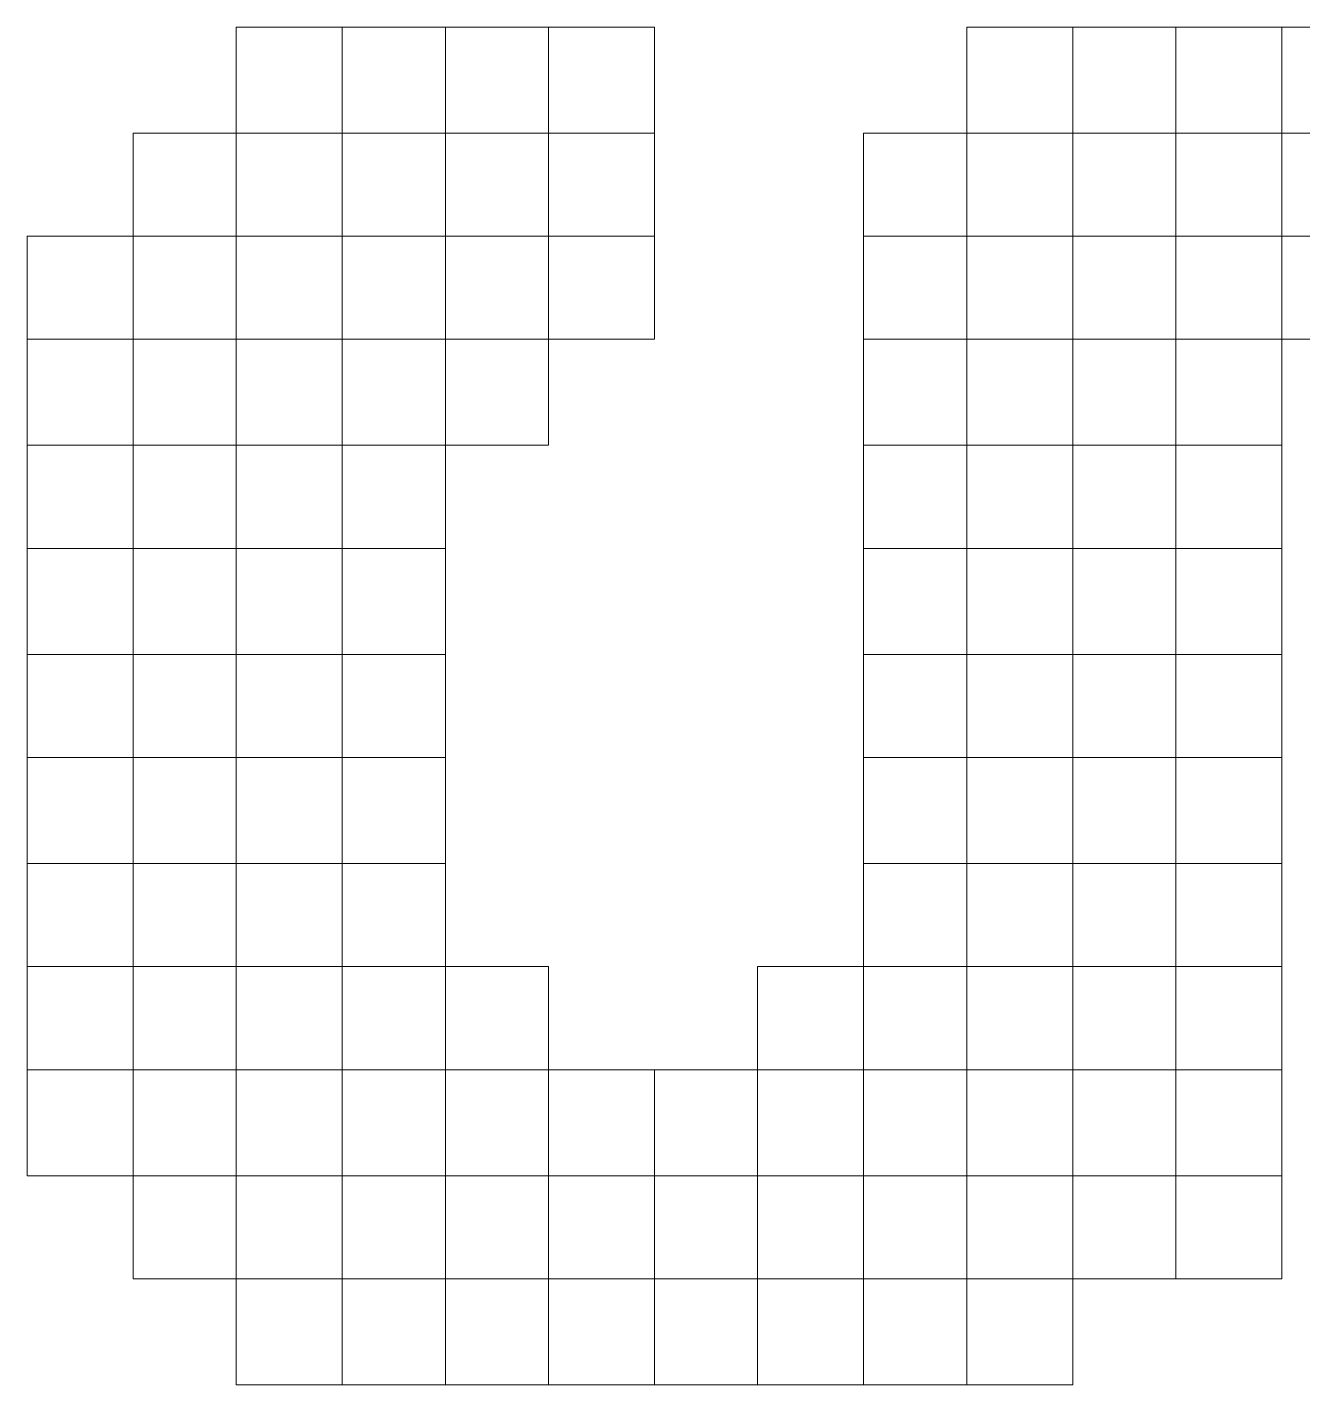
# Model space of a CAD drawing. Header units: millimetres. Extents: x -139 to 75, y -28 to 93.
# Drawn here: x -92.636 to -91.536, y 54.755 to 55.926 of the extents above; entities that cross this region are included whole.
import ezdxf

# ---------------------------------------------------------------- set-up
doc = ezdxf.new("R2010")
doc.units = ezdxf.units.MM
doc.header["$MEASUREMENT"] = 0
doc.layers.add('Layer 1', color=7, linetype='Continuous')

msp = doc.modelspace()

# ---------------------------------------------------------------- linework, layer by layer
at = {"layer": 'Layer 1', "color": 136, "lineweight": 0}
for points in [[(-92.456, 55.8348), (-92.456, 55.8348), (-92.456, 55.9262), (-92.456, 55.9262), (-92.456, 55.9262), (-92.456, 55.9262), (-92.3646, 55.9262), (-92.3646, 55.9262), (-92.3646, 55.9262), (-92.3646, 55.9262), (-92.3646, 55.8348), (-92.3646, 55.8348), (-92.3646, 55.8348), (-92.3646, 55.8348), (-92.456, 55.8348), (-92.456, 55.8348)], [(-92.3646, 55.8348), (-92.3646, 55.8348), (-92.3646, 55.9262), (-92.3646, 55.9262), (-92.3646, 55.9262), (-92.3646, 55.9262), (-92.2757, 55.9262), (-92.2757, 55.9262), (-92.2757, 55.9262), (-92.2757, 55.9262), (-92.2757, 55.8348), (-92.2757, 55.8348), (-92.2757, 55.8348), (-92.2757, 55.8348), (-92.3646, 55.8348), (-92.3646, 55.8348)], [(-92.2757, 55.8348), (-92.2757, 55.8348), (-92.2757, 55.9262), (-92.2757, 55.9262), (-92.2757, 55.9262), (-92.2757, 55.9262), (-92.1868, 55.9262), (-92.1868, 55.9262), (-92.1868, 55.9262), (-92.1868, 55.9262), (-92.1868, 55.8348), (-92.1868, 55.8348), (-92.1868, 55.8348), (-92.1868, 55.8348), (-92.2757, 55.8348), (-92.2757, 55.8348)], [(-92.1868, 55.8348), (-92.1868, 55.8348), (-92.1868, 55.9262), (-92.1868, 55.9262), (-92.1868, 55.9262), (-92.1868, 55.9262), (-92.0953, 55.9262), (-92.0953, 55.9262), (-92.0953, 55.9262), (-92.0953, 55.9262), (-92.0953, 55.8348), (-92.0953, 55.8348), (-92.0953, 55.8348), (-92.0953, 55.8348), (-92.1868, 55.8348), (-92.1868, 55.8348)], [(-91.8261, 55.8348), (-91.8261, 55.8348), (-91.8261, 55.9262), (-91.8261, 55.9262), (-91.8261, 55.9262), (-91.8261, 55.9262), (-91.7346, 55.9262), (-91.7346, 55.9262), (-91.7346, 55.9262), (-91.7346, 55.9262), (-91.7346, 55.8348), (-91.7346, 55.8348), (-91.7346, 55.8348), (-91.7346, 55.8348), (-91.8261, 55.8348), (-91.8261, 55.8348)], [(-91.7346, 55.8348), (-91.7346, 55.8348), (-91.7346, 55.9262), (-91.7346, 55.9262), (-91.7346, 55.9262), (-91.7346, 55.9262), (-91.6457, 55.9262), (-91.6457, 55.9262), (-91.6457, 55.9262), (-91.6457, 55.9262), (-91.6457, 55.8348), (-91.6457, 55.8348), (-91.6457, 55.8348), (-91.6457, 55.8348), (-91.7346, 55.8348), (-91.7346, 55.8348)], [(-91.6457, 55.8348), (-91.6457, 55.8348), (-91.6457, 55.9262), (-91.6457, 55.9262), (-91.6457, 55.9262), (-91.6457, 55.9262), (-91.5543, 55.9262), (-91.5543, 55.9262), (-91.5543, 55.9262), (-91.5543, 55.9262), (-91.5543, 55.8348), (-91.5543, 55.8348), (-91.5543, 55.8348), (-91.5543, 55.8348), (-91.6457, 55.8348), (-91.6457, 55.8348)], [(-91.5543, 55.8348), (-91.5543, 55.8348), (-91.5543, 55.9262), (-91.5543, 55.9262), (-91.5543, 55.9262), (-91.5543, 55.9262), (-91.4654, 55.9262), (-91.4654, 55.9262), (-91.4654, 55.9262), (-91.4654, 55.9262), (-91.4654, 55.8348), (-91.4654, 55.8348), (-91.4654, 55.8348), (-91.4654, 55.8348), (-91.5543, 55.8348), (-91.5543, 55.8348)], [(-92.5449, 55.7459), (-92.5449, 55.7459), (-92.5449, 55.8348), (-92.5449, 55.8348), (-92.5449, 55.8348), (-92.5449, 55.8348), (-92.456, 55.8348), (-92.456, 55.8348), (-92.456, 55.8348), (-92.456, 55.8348), (-92.456, 55.7459), (-92.456, 55.7459), (-92.456, 55.7459), (-92.456, 55.7459), (-92.5449, 55.7459), (-92.5449, 55.7459)], [(-92.456, 55.7459), (-92.456, 55.7459), (-92.456, 55.8348), (-92.456, 55.8348), (-92.456, 55.8348), (-92.456, 55.8348), (-92.3646, 55.8348), (-92.3646, 55.8348), (-92.3646, 55.8348), (-92.3646, 55.8348), (-92.3646, 55.7459), (-92.3646, 55.7459), (-92.3646, 55.7459), (-92.3646, 55.7459), (-92.456, 55.7459), (-92.456, 55.7459)], [(-92.3646, 55.7459), (-92.3646, 55.7459), (-92.3646, 55.8348), (-92.3646, 55.8348), (-92.3646, 55.8348), (-92.3646, 55.8348), (-92.2757, 55.8348), (-92.2757, 55.8348), (-92.2757, 55.8348), (-92.2757, 55.8348), (-92.2757, 55.7459), (-92.2757, 55.7459), (-92.2757, 55.7459), (-92.2757, 55.7459), (-92.3646, 55.7459), (-92.3646, 55.7459)], [(-92.2757, 55.7459), (-92.2757, 55.7459), (-92.2757, 55.8348), (-92.2757, 55.8348), (-92.2757, 55.8348), (-92.2757, 55.8348), (-92.1868, 55.8348), (-92.1868, 55.8348), (-92.1868, 55.8348), (-92.1868, 55.8348), (-92.1868, 55.7459), (-92.1868, 55.7459), (-92.1868, 55.7459), (-92.1868, 55.7459), (-92.2757, 55.7459), (-92.2757, 55.7459)], [(-92.1868, 55.7459), (-92.1868, 55.7459), (-92.1868, 55.8348), (-92.1868, 55.8348), (-92.1868, 55.8348), (-92.1868, 55.8348), (-92.0953, 55.8348), (-92.0953, 55.8348), (-92.0953, 55.8348), (-92.0953, 55.8348), (-92.0953, 55.7459), (-92.0953, 55.7459), (-92.0953, 55.7459), (-92.0953, 55.7459), (-92.1868, 55.7459), (-92.1868, 55.7459)], [(-91.915, 55.7459), (-91.915, 55.7459), (-91.915, 55.8348), (-91.915, 55.8348), (-91.915, 55.8348), (-91.915, 55.8348), (-91.8261, 55.8348), (-91.8261, 55.8348), (-91.8261, 55.8348), (-91.8261, 55.8348), (-91.8261, 55.7459), (-91.8261, 55.7459), (-91.8261, 55.7459), (-91.8261, 55.7459), (-91.915, 55.7459), (-91.915, 55.7459)], [(-91.8261, 55.7459), (-91.8261, 55.7459), (-91.8261, 55.8348), (-91.8261, 55.8348), (-91.8261, 55.8348), (-91.8261, 55.8348), (-91.7346, 55.8348), (-91.7346, 55.8348), (-91.7346, 55.8348), (-91.7346, 55.8348), (-91.7346, 55.7459), (-91.7346, 55.7459), (-91.7346, 55.7459), (-91.7346, 55.7459), (-91.8261, 55.7459), (-91.8261, 55.7459)], [(-91.7346, 55.7459), (-91.7346, 55.7459), (-91.7346, 55.8348), (-91.7346, 55.8348), (-91.7346, 55.8348), (-91.7346, 55.8348), (-91.6457, 55.8348), (-91.6457, 55.8348), (-91.6457, 55.8348), (-91.6457, 55.8348), (-91.6457, 55.7459), (-91.6457, 55.7459), (-91.6457, 55.7459), (-91.6457, 55.7459), (-91.7346, 55.7459), (-91.7346, 55.7459)], [(-91.6457, 55.7459), (-91.6457, 55.7459), (-91.6457, 55.8348), (-91.6457, 55.8348), (-91.6457, 55.8348), (-91.6457, 55.8348), (-91.5543, 55.8348), (-91.5543, 55.8348), (-91.5543, 55.8348), (-91.5543, 55.8348), (-91.5543, 55.7459), (-91.5543, 55.7459), (-91.5543, 55.7459), (-91.5543, 55.7459), (-91.6457, 55.7459), (-91.6457, 55.7459)], [(-91.5543, 55.7459), (-91.5543, 55.7459), (-91.5543, 55.8348), (-91.5543, 55.8348), (-91.5543, 55.8348), (-91.5543, 55.8348), (-91.4654, 55.8348), (-91.4654, 55.8348), (-91.4654, 55.8348), (-91.4654, 55.8348), (-91.4654, 55.7459), (-91.4654, 55.7459), (-91.4654, 55.7459), (-91.4654, 55.7459), (-91.5543, 55.7459), (-91.5543, 55.7459)], [(-92.6363, 55.657), (-92.6363, 55.657), (-92.6363, 55.7459), (-92.6363, 55.7459), (-92.6363, 55.7459), (-92.6363, 55.7459), (-92.5449, 55.7459), (-92.5449, 55.7459), (-92.5449, 55.7459), (-92.5449, 55.7459), (-92.5449, 55.657), (-92.5449, 55.657), (-92.5449, 55.657), (-92.5449, 55.657), (-92.6363, 55.657), (-92.6363, 55.657)], [(-92.5449, 55.657), (-92.5449, 55.657), (-92.5449, 55.7459), (-92.5449, 55.7459), (-92.5449, 55.7459), (-92.5449, 55.7459), (-92.456, 55.7459), (-92.456, 55.7459), (-92.456, 55.7459), (-92.456, 55.7459), (-92.456, 55.657), (-92.456, 55.657), (-92.456, 55.657), (-92.456, 55.657), (-92.5449, 55.657), (-92.5449, 55.657)], [(-92.456, 55.657), (-92.456, 55.657), (-92.456, 55.7459), (-92.456, 55.7459), (-92.456, 55.7459), (-92.456, 55.7459), (-92.3646, 55.7459), (-92.3646, 55.7459), (-92.3646, 55.7459), (-92.3646, 55.7459), (-92.3646, 55.657), (-92.3646, 55.657), (-92.3646, 55.657), (-92.3646, 55.657), (-92.456, 55.657), (-92.456, 55.657)], [(-92.3646, 55.657), (-92.3646, 55.657), (-92.3646, 55.7459), (-92.3646, 55.7459), (-92.3646, 55.7459), (-92.3646, 55.7459), (-92.2757, 55.7459), (-92.2757, 55.7459), (-92.2757, 55.7459), (-92.2757, 55.7459), (-92.2757, 55.657), (-92.2757, 55.657), (-92.2757, 55.657), (-92.2757, 55.657), (-92.3646, 55.657), (-92.3646, 55.657)], [(-92.2757, 55.657), (-92.2757, 55.657), (-92.2757, 55.7459), (-92.2757, 55.7459), (-92.2757, 55.7459), (-92.2757, 55.7459), (-92.1868, 55.7459), (-92.1868, 55.7459), (-92.1868, 55.7459), (-92.1868, 55.7459), (-92.1868, 55.657), (-92.1868, 55.657), (-92.1868, 55.657), (-92.1868, 55.657), (-92.2757, 55.657), (-92.2757, 55.657)], [(-92.1868, 55.657), (-92.1868, 55.657), (-92.1868, 55.7459), (-92.1868, 55.7459), (-92.1868, 55.7459), (-92.1868, 55.7459), (-92.0953, 55.7459), (-92.0953, 55.7459), (-92.0953, 55.7459), (-92.0953, 55.7459), (-92.0953, 55.657), (-92.0953, 55.657), (-92.0953, 55.657), (-92.0953, 55.657), (-92.1868, 55.657), (-92.1868, 55.657)], [(-91.915, 55.657), (-91.915, 55.657), (-91.915, 55.7459), (-91.915, 55.7459), (-91.915, 55.7459), (-91.915, 55.7459), (-91.8261, 55.7459), (-91.8261, 55.7459), (-91.8261, 55.7459), (-91.8261, 55.7459), (-91.8261, 55.657), (-91.8261, 55.657), (-91.8261, 55.657), (-91.8261, 55.657), (-91.915, 55.657), (-91.915, 55.657)], [(-91.8261, 55.657), (-91.8261, 55.657), (-91.8261, 55.7459), (-91.8261, 55.7459), (-91.8261, 55.7459), (-91.8261, 55.7459), (-91.7346, 55.7459), (-91.7346, 55.7459), (-91.7346, 55.7459), (-91.7346, 55.7459), (-91.7346, 55.657), (-91.7346, 55.657), (-91.7346, 55.657), (-91.7346, 55.657), (-91.8261, 55.657), (-91.8261, 55.657)], [(-91.7346, 55.657), (-91.7346, 55.657), (-91.7346, 55.7459), (-91.7346, 55.7459), (-91.7346, 55.7459), (-91.7346, 55.7459), (-91.6457, 55.7459), (-91.6457, 55.7459), (-91.6457, 55.7459), (-91.6457, 55.7459), (-91.6457, 55.657), (-91.6457, 55.657), (-91.6457, 55.657), (-91.6457, 55.657), (-91.7346, 55.657), (-91.7346, 55.657)], [(-91.6457, 55.657), (-91.6457, 55.657), (-91.6457, 55.7459), (-91.6457, 55.7459), (-91.6457, 55.7459), (-91.6457, 55.7459), (-91.5543, 55.7459), (-91.5543, 55.7459), (-91.5543, 55.7459), (-91.5543, 55.7459), (-91.5543, 55.657), (-91.5543, 55.657), (-91.5543, 55.657), (-91.5543, 55.657), (-91.6457, 55.657), (-91.6457, 55.657)], [(-91.5543, 55.657), (-91.5543, 55.657), (-91.5543, 55.7459), (-91.5543, 55.7459), (-91.5543, 55.7459), (-91.5543, 55.7459), (-91.4654, 55.7459), (-91.4654, 55.7459), (-91.4654, 55.7459), (-91.4654, 55.7459), (-91.4654, 55.657), (-91.4654, 55.657), (-91.4654, 55.657), (-91.4654, 55.657), (-91.5543, 55.657), (-91.5543, 55.657)], [(-92.6363, 55.5656), (-92.6363, 55.5656), (-92.6363, 55.657), (-92.6363, 55.657), (-92.6363, 55.657), (-92.6363, 55.657), (-92.5449, 55.657), (-92.5449, 55.657), (-92.5449, 55.657), (-92.5449, 55.657), (-92.5449, 55.5656), (-92.5449, 55.5656), (-92.5449, 55.5656), (-92.5449, 55.5656), (-92.6363, 55.5656), (-92.6363, 55.5656)], [(-92.5449, 55.5656), (-92.5449, 55.5656), (-92.5449, 55.657), (-92.5449, 55.657), (-92.5449, 55.657), (-92.5449, 55.657), (-92.456, 55.657), (-92.456, 55.657), (-92.456, 55.657), (-92.456, 55.657), (-92.456, 55.5656), (-92.456, 55.5656), (-92.456, 55.5656), (-92.456, 55.5656), (-92.5449, 55.5656), (-92.5449, 55.5656)], [(-92.456, 55.5656), (-92.456, 55.5656), (-92.456, 55.657), (-92.456, 55.657), (-92.456, 55.657), (-92.456, 55.657), (-92.3646, 55.657), (-92.3646, 55.657), (-92.3646, 55.657), (-92.3646, 55.657), (-92.3646, 55.5656), (-92.3646, 55.5656), (-92.3646, 55.5656), (-92.3646, 55.5656), (-92.456, 55.5656), (-92.456, 55.5656)], [(-92.3646, 55.5656), (-92.3646, 55.5656), (-92.3646, 55.657), (-92.3646, 55.657), (-92.3646, 55.657), (-92.3646, 55.657), (-92.2757, 55.657), (-92.2757, 55.657), (-92.2757, 55.657), (-92.2757, 55.657), (-92.2757, 55.5656), (-92.2757, 55.5656), (-92.2757, 55.5656), (-92.2757, 55.5656), (-92.3646, 55.5656), (-92.3646, 55.5656)], [(-92.2757, 55.5656), (-92.2757, 55.5656), (-92.2757, 55.657), (-92.2757, 55.657), (-92.2757, 55.657), (-92.2757, 55.657), (-92.1868, 55.657), (-92.1868, 55.657), (-92.1868, 55.657), (-92.1868, 55.657), (-92.1868, 55.5656), (-92.1868, 55.5656), (-92.1868, 55.5656), (-92.1868, 55.5656), (-92.2757, 55.5656), (-92.2757, 55.5656)], [(-91.915, 55.5656), (-91.915, 55.5656), (-91.915, 55.657), (-91.915, 55.657), (-91.915, 55.657), (-91.915, 55.657), (-91.8261, 55.657), (-91.8261, 55.657), (-91.8261, 55.657), (-91.8261, 55.657), (-91.8261, 55.5656), (-91.8261, 55.5656), (-91.8261, 55.5656), (-91.8261, 55.5656), (-91.915, 55.5656), (-91.915, 55.5656)], [(-91.8261, 55.5656), (-91.8261, 55.5656), (-91.8261, 55.657), (-91.8261, 55.657), (-91.8261, 55.657), (-91.8261, 55.657), (-91.7346, 55.657), (-91.7346, 55.657), (-91.7346, 55.657), (-91.7346, 55.657), (-91.7346, 55.5656), (-91.7346, 55.5656), (-91.7346, 55.5656), (-91.7346, 55.5656), (-91.8261, 55.5656), (-91.8261, 55.5656)], [(-91.7346, 55.5656), (-91.7346, 55.5656), (-91.7346, 55.657), (-91.7346, 55.657), (-91.7346, 55.657), (-91.7346, 55.657), (-91.6457, 55.657), (-91.6457, 55.657), (-91.6457, 55.657), (-91.6457, 55.657), (-91.6457, 55.5656), (-91.6457, 55.5656), (-91.6457, 55.5656), (-91.6457, 55.5656), (-91.7346, 55.5656), (-91.7346, 55.5656)], [(-91.6457, 55.5656), (-91.6457, 55.5656), (-91.6457, 55.657), (-91.6457, 55.657), (-91.6457, 55.657), (-91.6457, 55.657), (-91.5543, 55.657), (-91.5543, 55.657), (-91.5543, 55.657), (-91.5543, 55.657), (-91.5543, 55.5656), (-91.5543, 55.5656), (-91.5543, 55.5656), (-91.5543, 55.5656), (-91.6457, 55.5656), (-91.6457, 55.5656)], [(-92.6363, 55.4767), (-92.6363, 55.4767), (-92.6363, 55.5656), (-92.6363, 55.5656), (-92.6363, 55.5656), (-92.6363, 55.5656), (-92.5449, 55.5656), (-92.5449, 55.5656), (-92.5449, 55.5656), (-92.5449, 55.5656), (-92.5449, 55.4767), (-92.5449, 55.4767), (-92.5449, 55.4767), (-92.5449, 55.4767), (-92.6363, 55.4767), (-92.6363, 55.4767)], [(-92.5449, 55.4767), (-92.5449, 55.4767), (-92.5449, 55.5656), (-92.5449, 55.5656), (-92.5449, 55.5656), (-92.5449, 55.5656), (-92.456, 55.5656), (-92.456, 55.5656), (-92.456, 55.5656), (-92.456, 55.5656), (-92.456, 55.4767), (-92.456, 55.4767), (-92.456, 55.4767), (-92.456, 55.4767), (-92.5449, 55.4767), (-92.5449, 55.4767)], [(-92.456, 55.4767), (-92.456, 55.4767), (-92.456, 55.5656), (-92.456, 55.5656), (-92.456, 55.5656), (-92.456, 55.5656), (-92.3646, 55.5656), (-92.3646, 55.5656), (-92.3646, 55.5656), (-92.3646, 55.5656), (-92.3646, 55.4767), (-92.3646, 55.4767), (-92.3646, 55.4767), (-92.3646, 55.4767), (-92.456, 55.4767), (-92.456, 55.4767)], [(-92.3646, 55.4767), (-92.3646, 55.4767), (-92.3646, 55.5656), (-92.3646, 55.5656), (-92.3646, 55.5656), (-92.3646, 55.5656), (-92.2757, 55.5656), (-92.2757, 55.5656), (-92.2757, 55.5656), (-92.2757, 55.5656), (-92.2757, 55.4767), (-92.2757, 55.4767), (-92.2757, 55.4767), (-92.2757, 55.4767), (-92.3646, 55.4767), (-92.3646, 55.4767)], [(-91.915, 55.4767), (-91.915, 55.4767), (-91.915, 55.5656), (-91.915, 55.5656), (-91.915, 55.5656), (-91.915, 55.5656), (-91.8261, 55.5656), (-91.8261, 55.5656), (-91.8261, 55.5656), (-91.8261, 55.5656), (-91.8261, 55.4767), (-91.8261, 55.4767), (-91.8261, 55.4767), (-91.8261, 55.4767), (-91.915, 55.4767), (-91.915, 55.4767)], [(-91.8261, 55.4767), (-91.8261, 55.4767), (-91.8261, 55.5656), (-91.8261, 55.5656), (-91.8261, 55.5656), (-91.8261, 55.5656), (-91.7346, 55.5656), (-91.7346, 55.5656), (-91.7346, 55.5656), (-91.7346, 55.5656), (-91.7346, 55.4767), (-91.7346, 55.4767), (-91.7346, 55.4767), (-91.7346, 55.4767), (-91.8261, 55.4767), (-91.8261, 55.4767)], [(-91.7346, 55.4767), (-91.7346, 55.4767), (-91.7346, 55.5656), (-91.7346, 55.5656), (-91.7346, 55.5656), (-91.7346, 55.5656), (-91.6457, 55.5656), (-91.6457, 55.5656), (-91.6457, 55.5656), (-91.6457, 55.5656), (-91.6457, 55.4767), (-91.6457, 55.4767), (-91.6457, 55.4767), (-91.6457, 55.4767), (-91.7346, 55.4767), (-91.7346, 55.4767)], [(-91.6457, 55.4767), (-91.6457, 55.4767), (-91.6457, 55.5656), (-91.6457, 55.5656), (-91.6457, 55.5656), (-91.6457, 55.5656), (-91.5543, 55.5656), (-91.5543, 55.5656), (-91.5543, 55.5656), (-91.5543, 55.5656), (-91.5543, 55.4767), (-91.5543, 55.4767), (-91.5543, 55.4767), (-91.5543, 55.4767), (-91.6457, 55.4767), (-91.6457, 55.4767)], [(-92.6363, 55.3852), (-92.6363, 55.3852), (-92.6363, 55.4767), (-92.6363, 55.4767), (-92.6363, 55.4767), (-92.6363, 55.4767), (-92.5449, 55.4767), (-92.5449, 55.4767), (-92.5449, 55.4767), (-92.5449, 55.4767), (-92.5449, 55.3852), (-92.5449, 55.3852), (-92.5449, 55.3852), (-92.5449, 55.3852), (-92.6363, 55.3852), (-92.6363, 55.3852)], [(-92.5449, 55.3852), (-92.5449, 55.3852), (-92.5449, 55.4767), (-92.5449, 55.4767), (-92.5449, 55.4767), (-92.5449, 55.4767), (-92.456, 55.4767), (-92.456, 55.4767), (-92.456, 55.4767), (-92.456, 55.4767), (-92.456, 55.3852), (-92.456, 55.3852), (-92.456, 55.3852), (-92.456, 55.3852), (-92.5449, 55.3852), (-92.5449, 55.3852)], [(-92.456, 55.3852), (-92.456, 55.3852), (-92.456, 55.4767), (-92.456, 55.4767), (-92.456, 55.4767), (-92.456, 55.4767), (-92.3646, 55.4767), (-92.3646, 55.4767), (-92.3646, 55.4767), (-92.3646, 55.4767), (-92.3646, 55.3852), (-92.3646, 55.3852), (-92.3646, 55.3852), (-92.3646, 55.3852), (-92.456, 55.3852), (-92.456, 55.3852)], [(-92.3646, 55.3852), (-92.3646, 55.3852), (-92.3646, 55.4767), (-92.3646, 55.4767), (-92.3646, 55.4767), (-92.3646, 55.4767), (-92.2757, 55.4767), (-92.2757, 55.4767), (-92.2757, 55.4767), (-92.2757, 55.4767), (-92.2757, 55.3852), (-92.2757, 55.3852), (-92.2757, 55.3852), (-92.2757, 55.3852), (-92.3646, 55.3852), (-92.3646, 55.3852)], [(-91.915, 55.3852), (-91.915, 55.3852), (-91.915, 55.4767), (-91.915, 55.4767), (-91.915, 55.4767), (-91.915, 55.4767), (-91.8261, 55.4767), (-91.8261, 55.4767), (-91.8261, 55.4767), (-91.8261, 55.4767), (-91.8261, 55.3852), (-91.8261, 55.3852), (-91.8261, 55.3852), (-91.8261, 55.3852), (-91.915, 55.3852), (-91.915, 55.3852)], [(-91.8261, 55.3852), (-91.8261, 55.3852), (-91.8261, 55.4767), (-91.8261, 55.4767), (-91.8261, 55.4767), (-91.8261, 55.4767), (-91.7346, 55.4767), (-91.7346, 55.4767), (-91.7346, 55.4767), (-91.7346, 55.4767), (-91.7346, 55.3852), (-91.7346, 55.3852), (-91.7346, 55.3852), (-91.7346, 55.3852), (-91.8261, 55.3852), (-91.8261, 55.3852)], [(-91.7346, 55.3852), (-91.7346, 55.3852), (-91.7346, 55.4767), (-91.7346, 55.4767), (-91.7346, 55.4767), (-91.7346, 55.4767), (-91.6457, 55.4767), (-91.6457, 55.4767), (-91.6457, 55.4767), (-91.6457, 55.4767), (-91.6457, 55.3852), (-91.6457, 55.3852), (-91.6457, 55.3852), (-91.6457, 55.3852), (-91.7346, 55.3852), (-91.7346, 55.3852)], [(-91.6457, 55.3852), (-91.6457, 55.3852), (-91.6457, 55.4767), (-91.6457, 55.4767), (-91.6457, 55.4767), (-91.6457, 55.4767), (-91.5543, 55.4767), (-91.5543, 55.4767), (-91.5543, 55.4767), (-91.5543, 55.4767), (-91.5543, 55.3852), (-91.5543, 55.3852), (-91.5543, 55.3852), (-91.5543, 55.3852), (-91.6457, 55.3852), (-91.6457, 55.3852)], [(-92.6363, 55.2963), (-92.6363, 55.2963), (-92.6363, 55.3852), (-92.6363, 55.3852), (-92.6363, 55.3852), (-92.6363, 55.3852), (-92.5449, 55.3852), (-92.5449, 55.3852), (-92.5449, 55.3852), (-92.5449, 55.3852), (-92.5449, 55.2963), (-92.5449, 55.2963), (-92.5449, 55.2963), (-92.5449, 55.2963), (-92.6363, 55.2963), (-92.6363, 55.2963)], [(-92.5449, 55.2963), (-92.5449, 55.2963), (-92.5449, 55.3852), (-92.5449, 55.3852), (-92.5449, 55.3852), (-92.5449, 55.3852), (-92.456, 55.3852), (-92.456, 55.3852), (-92.456, 55.3852), (-92.456, 55.3852), (-92.456, 55.2963), (-92.456, 55.2963), (-92.456, 55.2963), (-92.456, 55.2963), (-92.5449, 55.2963), (-92.5449, 55.2963)], [(-92.456, 55.2963), (-92.456, 55.2963), (-92.456, 55.3852), (-92.456, 55.3852), (-92.456, 55.3852), (-92.456, 55.3852), (-92.3646, 55.3852), (-92.3646, 55.3852), (-92.3646, 55.3852), (-92.3646, 55.3852), (-92.3646, 55.2963), (-92.3646, 55.2963), (-92.3646, 55.2963), (-92.3646, 55.2963), (-92.456, 55.2963), (-92.456, 55.2963)], [(-92.3646, 55.2963), (-92.3646, 55.2963), (-92.3646, 55.3852), (-92.3646, 55.3852), (-92.3646, 55.3852), (-92.3646, 55.3852), (-92.2757, 55.3852), (-92.2757, 55.3852), (-92.2757, 55.3852), (-92.2757, 55.3852), (-92.2757, 55.2963), (-92.2757, 55.2963), (-92.2757, 55.2963), (-92.2757, 55.2963), (-92.3646, 55.2963), (-92.3646, 55.2963)], [(-91.915, 55.2963), (-91.915, 55.2963), (-91.915, 55.3852), (-91.915, 55.3852), (-91.915, 55.3852), (-91.915, 55.3852), (-91.8261, 55.3852), (-91.8261, 55.3852), (-91.8261, 55.3852), (-91.8261, 55.3852), (-91.8261, 55.2963), (-91.8261, 55.2963), (-91.8261, 55.2963), (-91.8261, 55.2963), (-91.915, 55.2963), (-91.915, 55.2963)], [(-91.8261, 55.2963), (-91.8261, 55.2963), (-91.8261, 55.3852), (-91.8261, 55.3852), (-91.8261, 55.3852), (-91.8261, 55.3852), (-91.7346, 55.3852), (-91.7346, 55.3852), (-91.7346, 55.3852), (-91.7346, 55.3852), (-91.7346, 55.2963), (-91.7346, 55.2963), (-91.7346, 55.2963), (-91.7346, 55.2963), (-91.8261, 55.2963), (-91.8261, 55.2963)], [(-91.7346, 55.2963), (-91.7346, 55.2963), (-91.7346, 55.3852), (-91.7346, 55.3852), (-91.7346, 55.3852), (-91.7346, 55.3852), (-91.6457, 55.3852), (-91.6457, 55.3852), (-91.6457, 55.3852), (-91.6457, 55.3852), (-91.6457, 55.2963), (-91.6457, 55.2963), (-91.6457, 55.2963), (-91.6457, 55.2963), (-91.7346, 55.2963), (-91.7346, 55.2963)], [(-91.6457, 55.2963), (-91.6457, 55.2963), (-91.6457, 55.3852), (-91.6457, 55.3852), (-91.6457, 55.3852), (-91.6457, 55.3852), (-91.5543, 55.3852), (-91.5543, 55.3852), (-91.5543, 55.3852), (-91.5543, 55.3852), (-91.5543, 55.2963), (-91.5543, 55.2963), (-91.5543, 55.2963), (-91.5543, 55.2963), (-91.6457, 55.2963), (-91.6457, 55.2963)], [(-92.6363, 55.2049), (-92.6363, 55.2049), (-92.6363, 55.2963), (-92.6363, 55.2963), (-92.6363, 55.2963), (-92.6363, 55.2963), (-92.5449, 55.2963), (-92.5449, 55.2963), (-92.5449, 55.2963), (-92.5449, 55.2963), (-92.5449, 55.2049), (-92.5449, 55.2049), (-92.5449, 55.2049), (-92.5449, 55.2049), (-92.6363, 55.2049), (-92.6363, 55.2049)], [(-92.5449, 55.2049), (-92.5449, 55.2049), (-92.5449, 55.2963), (-92.5449, 55.2963), (-92.5449, 55.2963), (-92.5449, 55.2963), (-92.456, 55.2963), (-92.456, 55.2963), (-92.456, 55.2963), (-92.456, 55.2963), (-92.456, 55.2049), (-92.456, 55.2049), (-92.456, 55.2049), (-92.456, 55.2049), (-92.5449, 55.2049), (-92.5449, 55.2049)], [(-92.456, 55.2049), (-92.456, 55.2049), (-92.456, 55.2963), (-92.456, 55.2963), (-92.456, 55.2963), (-92.456, 55.2963), (-92.3646, 55.2963), (-92.3646, 55.2963), (-92.3646, 55.2963), (-92.3646, 55.2963), (-92.3646, 55.2049), (-92.3646, 55.2049), (-92.3646, 55.2049), (-92.3646, 55.2049), (-92.456, 55.2049), (-92.456, 55.2049)], [(-92.3646, 55.2049), (-92.3646, 55.2049), (-92.3646, 55.2963), (-92.3646, 55.2963), (-92.3646, 55.2963), (-92.3646, 55.2963), (-92.2757, 55.2963), (-92.2757, 55.2963), (-92.2757, 55.2963), (-92.2757, 55.2963), (-92.2757, 55.2049), (-92.2757, 55.2049), (-92.2757, 55.2049), (-92.2757, 55.2049), (-92.3646, 55.2049), (-92.3646, 55.2049)], [(-91.915, 55.2049), (-91.915, 55.2049), (-91.915, 55.2963), (-91.915, 55.2963), (-91.915, 55.2963), (-91.915, 55.2963), (-91.8261, 55.2963), (-91.8261, 55.2963), (-91.8261, 55.2963), (-91.8261, 55.2963), (-91.8261, 55.2049), (-91.8261, 55.2049), (-91.8261, 55.2049), (-91.8261, 55.2049), (-91.915, 55.2049), (-91.915, 55.2049)], [(-91.8261, 55.2049), (-91.8261, 55.2049), (-91.8261, 55.2963), (-91.8261, 55.2963), (-91.8261, 55.2963), (-91.8261, 55.2963), (-91.7346, 55.2963), (-91.7346, 55.2963), (-91.7346, 55.2963), (-91.7346, 55.2963), (-91.7346, 55.2049), (-91.7346, 55.2049), (-91.7346, 55.2049), (-91.7346, 55.2049), (-91.8261, 55.2049), (-91.8261, 55.2049)], [(-91.7346, 55.2049), (-91.7346, 55.2049), (-91.7346, 55.2963), (-91.7346, 55.2963), (-91.7346, 55.2963), (-91.7346, 55.2963), (-91.6457, 55.2963), (-91.6457, 55.2963), (-91.6457, 55.2963), (-91.6457, 55.2963), (-91.6457, 55.2049), (-91.6457, 55.2049), (-91.6457, 55.2049), (-91.6457, 55.2049), (-91.7346, 55.2049), (-91.7346, 55.2049)], [(-91.6457, 55.2049), (-91.6457, 55.2049), (-91.6457, 55.2963), (-91.6457, 55.2963), (-91.6457, 55.2963), (-91.6457, 55.2963), (-91.5543, 55.2963), (-91.5543, 55.2963), (-91.5543, 55.2963), (-91.5543, 55.2963), (-91.5543, 55.2049), (-91.5543, 55.2049), (-91.5543, 55.2049), (-91.5543, 55.2049), (-91.6457, 55.2049), (-91.6457, 55.2049)], [(-92.6363, 55.116), (-92.6363, 55.116), (-92.6363, 55.2049), (-92.6363, 55.2049), (-92.6363, 55.2049), (-92.6363, 55.2049), (-92.5449, 55.2049), (-92.5449, 55.2049), (-92.5449, 55.2049), (-92.5449, 55.2049), (-92.5449, 55.116), (-92.5449, 55.116), (-92.5449, 55.116), (-92.5449, 55.116), (-92.6363, 55.116), (-92.6363, 55.116)], [(-92.5449, 55.116), (-92.5449, 55.116), (-92.5449, 55.2049), (-92.5449, 55.2049), (-92.5449, 55.2049), (-92.5449, 55.2049), (-92.456, 55.2049), (-92.456, 55.2049), (-92.456, 55.2049), (-92.456, 55.2049), (-92.456, 55.116), (-92.456, 55.116), (-92.456, 55.116), (-92.456, 55.116), (-92.5449, 55.116), (-92.5449, 55.116)], [(-92.456, 55.116), (-92.456, 55.116), (-92.456, 55.2049), (-92.456, 55.2049), (-92.456, 55.2049), (-92.456, 55.2049), (-92.3646, 55.2049), (-92.3646, 55.2049), (-92.3646, 55.2049), (-92.3646, 55.2049), (-92.3646, 55.116), (-92.3646, 55.116), (-92.3646, 55.116), (-92.3646, 55.116), (-92.456, 55.116), (-92.456, 55.116)], [(-92.3646, 55.116), (-92.3646, 55.116), (-92.3646, 55.2049), (-92.3646, 55.2049), (-92.3646, 55.2049), (-92.3646, 55.2049), (-92.2757, 55.2049), (-92.2757, 55.2049), (-92.2757, 55.2049), (-92.2757, 55.2049), (-92.2757, 55.116), (-92.2757, 55.116), (-92.2757, 55.116), (-92.2757, 55.116), (-92.3646, 55.116), (-92.3646, 55.116)], [(-91.915, 55.116), (-91.915, 55.116), (-91.915, 55.2049), (-91.915, 55.2049), (-91.915, 55.2049), (-91.915, 55.2049), (-91.8261, 55.2049), (-91.8261, 55.2049), (-91.8261, 55.2049), (-91.8261, 55.2049), (-91.8261, 55.116), (-91.8261, 55.116), (-91.8261, 55.116), (-91.8261, 55.116), (-91.915, 55.116), (-91.915, 55.116)], [(-91.8261, 55.116), (-91.8261, 55.116), (-91.8261, 55.2049), (-91.8261, 55.2049), (-91.8261, 55.2049), (-91.8261, 55.2049), (-91.7346, 55.2049), (-91.7346, 55.2049), (-91.7346, 55.2049), (-91.7346, 55.2049), (-91.7346, 55.116), (-91.7346, 55.116), (-91.7346, 55.116), (-91.7346, 55.116), (-91.8261, 55.116), (-91.8261, 55.116)], [(-91.7346, 55.116), (-91.7346, 55.116), (-91.7346, 55.2049), (-91.7346, 55.2049), (-91.7346, 55.2049), (-91.7346, 55.2049), (-91.6457, 55.2049), (-91.6457, 55.2049), (-91.6457, 55.2049), (-91.6457, 55.2049), (-91.6457, 55.116), (-91.6457, 55.116), (-91.6457, 55.116), (-91.6457, 55.116), (-91.7346, 55.116), (-91.7346, 55.116)], [(-91.6457, 55.116), (-91.6457, 55.116), (-91.6457, 55.2049), (-91.6457, 55.2049), (-91.6457, 55.2049), (-91.6457, 55.2049), (-91.5543, 55.2049), (-91.5543, 55.2049), (-91.5543, 55.2049), (-91.5543, 55.2049), (-91.5543, 55.116), (-91.5543, 55.116), (-91.5543, 55.116), (-91.5543, 55.116), (-91.6457, 55.116), (-91.6457, 55.116)], [(-92.6363, 55.0271), (-92.6363, 55.0271), (-92.6363, 55.116), (-92.6363, 55.116), (-92.6363, 55.116), (-92.6363, 55.116), (-92.5449, 55.116), (-92.5449, 55.116), (-92.5449, 55.116), (-92.5449, 55.116), (-92.5449, 55.0271), (-92.5449, 55.0271), (-92.5449, 55.0271), (-92.5449, 55.0271), (-92.6363, 55.0271), (-92.6363, 55.0271)], [(-92.5449, 55.0271), (-92.5449, 55.0271), (-92.5449, 55.116), (-92.5449, 55.116), (-92.5449, 55.116), (-92.5449, 55.116), (-92.456, 55.116), (-92.456, 55.116), (-92.456, 55.116), (-92.456, 55.116), (-92.456, 55.0271), (-92.456, 55.0271), (-92.456, 55.0271), (-92.456, 55.0271), (-92.5449, 55.0271), (-92.5449, 55.0271)], [(-92.456, 55.0271), (-92.456, 55.0271), (-92.456, 55.116), (-92.456, 55.116), (-92.456, 55.116), (-92.456, 55.116), (-92.3646, 55.116), (-92.3646, 55.116), (-92.3646, 55.116), (-92.3646, 55.116), (-92.3646, 55.0271), (-92.3646, 55.0271), (-92.3646, 55.0271), (-92.3646, 55.0271), (-92.456, 55.0271), (-92.456, 55.0271)], [(-92.3646, 55.0271), (-92.3646, 55.0271), (-92.3646, 55.116), (-92.3646, 55.116), (-92.3646, 55.116), (-92.3646, 55.116), (-92.2757, 55.116), (-92.2757, 55.116), (-92.2757, 55.116), (-92.2757, 55.116), (-92.2757, 55.0271), (-92.2757, 55.0271), (-92.2757, 55.0271), (-92.2757, 55.0271), (-92.3646, 55.0271), (-92.3646, 55.0271)], [(-92.2757, 55.0271), (-92.2757, 55.0271), (-92.2757, 55.116), (-92.2757, 55.116), (-92.2757, 55.116), (-92.2757, 55.116), (-92.1868, 55.116), (-92.1868, 55.116), (-92.1868, 55.116), (-92.1868, 55.116), (-92.1868, 55.0271), (-92.1868, 55.0271), (-92.1868, 55.0271), (-92.1868, 55.0271), (-92.2757, 55.0271), (-92.2757, 55.0271)], [(-92.0064, 55.0271), (-92.0064, 55.0271), (-92.0064, 55.116), (-92.0064, 55.116), (-92.0064, 55.116), (-92.0064, 55.116), (-91.915, 55.116), (-91.915, 55.116), (-91.915, 55.116), (-91.915, 55.116), (-91.915, 55.0271), (-91.915, 55.0271), (-91.915, 55.0271), (-91.915, 55.0271), (-92.0064, 55.0271), (-92.0064, 55.0271)], [(-91.915, 55.0271), (-91.915, 55.0271), (-91.915, 55.116), (-91.915, 55.116), (-91.915, 55.116), (-91.915, 55.116), (-91.8261, 55.116), (-91.8261, 55.116), (-91.8261, 55.116), (-91.8261, 55.116), (-91.8261, 55.0271), (-91.8261, 55.0271), (-91.8261, 55.0271), (-91.8261, 55.0271), (-91.915, 55.0271), (-91.915, 55.0271)], [(-91.8261, 55.0271), (-91.8261, 55.0271), (-91.8261, 55.116), (-91.8261, 55.116), (-91.8261, 55.116), (-91.8261, 55.116), (-91.7346, 55.116), (-91.7346, 55.116), (-91.7346, 55.116), (-91.7346, 55.116), (-91.7346, 55.0271), (-91.7346, 55.0271), (-91.7346, 55.0271), (-91.7346, 55.0271), (-91.8261, 55.0271), (-91.8261, 55.0271)], [(-91.7346, 55.0271), (-91.7346, 55.0271), (-91.7346, 55.116), (-91.7346, 55.116), (-91.7346, 55.116), (-91.7346, 55.116), (-91.6457, 55.116), (-91.6457, 55.116), (-91.6457, 55.116), (-91.6457, 55.116), (-91.6457, 55.0271), (-91.6457, 55.0271), (-91.6457, 55.0271), (-91.6457, 55.0271), (-91.7346, 55.0271), (-91.7346, 55.0271)], [(-91.6457, 55.0271), (-91.6457, 55.0271), (-91.6457, 55.116), (-91.6457, 55.116), (-91.6457, 55.116), (-91.6457, 55.116), (-91.5543, 55.116), (-91.5543, 55.116), (-91.5543, 55.116), (-91.5543, 55.116), (-91.5543, 55.0271), (-91.5543, 55.0271), (-91.5543, 55.0271), (-91.5543, 55.0271), (-91.6457, 55.0271), (-91.6457, 55.0271)], [(-92.6363, 54.9356), (-92.6363, 54.9356), (-92.6363, 55.0271), (-92.6363, 55.0271), (-92.6363, 55.0271), (-92.6363, 55.0271), (-92.5449, 55.0271), (-92.5449, 55.0271), (-92.5449, 55.0271), (-92.5449, 55.0271), (-92.5449, 54.9356), (-92.5449, 54.9356), (-92.5449, 54.9356), (-92.5449, 54.9356), (-92.6363, 54.9356), (-92.6363, 54.9356)], [(-92.5449, 54.9356), (-92.5449, 54.9356), (-92.5449, 55.0271), (-92.5449, 55.0271), (-92.5449, 55.0271), (-92.5449, 55.0271), (-92.456, 55.0271), (-92.456, 55.0271), (-92.456, 55.0271), (-92.456, 55.0271), (-92.456, 54.9356), (-92.456, 54.9356), (-92.456, 54.9356), (-92.456, 54.9356), (-92.5449, 54.9356), (-92.5449, 54.9356)], [(-92.456, 54.9356), (-92.456, 54.9356), (-92.456, 55.0271), (-92.456, 55.0271), (-92.456, 55.0271), (-92.456, 55.0271), (-92.3646, 55.0271), (-92.3646, 55.0271), (-92.3646, 55.0271), (-92.3646, 55.0271), (-92.3646, 54.9356), (-92.3646, 54.9356), (-92.3646, 54.9356), (-92.3646, 54.9356), (-92.456, 54.9356), (-92.456, 54.9356)], [(-92.3646, 54.9356), (-92.3646, 54.9356), (-92.3646, 55.0271), (-92.3646, 55.0271), (-92.3646, 55.0271), (-92.3646, 55.0271), (-92.2757, 55.0271), (-92.2757, 55.0271), (-92.2757, 55.0271), (-92.2757, 55.0271), (-92.2757, 54.9356), (-92.2757, 54.9356), (-92.2757, 54.9356), (-92.2757, 54.9356), (-92.3646, 54.9356), (-92.3646, 54.9356)], [(-92.2757, 54.9356), (-92.2757, 54.9356), (-92.2757, 55.0271), (-92.2757, 55.0271), (-92.2757, 55.0271), (-92.2757, 55.0271), (-92.1868, 55.0271), (-92.1868, 55.0271), (-92.1868, 55.0271), (-92.1868, 55.0271), (-92.1868, 54.9356), (-92.1868, 54.9356), (-92.1868, 54.9356), (-92.1868, 54.9356), (-92.2757, 54.9356), (-92.2757, 54.9356)], [(-92.1868, 54.9356), (-92.1868, 54.9356), (-92.1868, 55.0271), (-92.1868, 55.0271), (-92.1868, 55.0271), (-92.1868, 55.0271), (-92.0953, 55.0271), (-92.0953, 55.0271), (-92.0953, 55.0271), (-92.0953, 55.0271), (-92.0953, 54.9356), (-92.0953, 54.9356), (-92.0953, 54.9356), (-92.0953, 54.9356), (-92.1868, 54.9356), (-92.1868, 54.9356)], [(-92.0953, 54.9356), (-92.0953, 54.9356), (-92.0953, 55.0271), (-92.0953, 55.0271), (-92.0953, 55.0271), (-92.0953, 55.0271), (-92.0064, 55.0271), (-92.0064, 55.0271), (-92.0064, 55.0271), (-92.0064, 55.0271), (-92.0064, 54.9356), (-92.0064, 54.9356), (-92.0064, 54.9356), (-92.0064, 54.9356), (-92.0953, 54.9356), (-92.0953, 54.9356)], [(-92.0064, 54.9356), (-92.0064, 54.9356), (-92.0064, 55.0271), (-92.0064, 55.0271), (-92.0064, 55.0271), (-92.0064, 55.0271), (-91.915, 55.0271), (-91.915, 55.0271), (-91.915, 55.0271), (-91.915, 55.0271), (-91.915, 54.9356), (-91.915, 54.9356), (-91.915, 54.9356), (-91.915, 54.9356), (-92.0064, 54.9356), (-92.0064, 54.9356)], [(-91.915, 54.9356), (-91.915, 54.9356), (-91.915, 55.0271), (-91.915, 55.0271), (-91.915, 55.0271), (-91.915, 55.0271), (-91.8261, 55.0271), (-91.8261, 55.0271), (-91.8261, 55.0271), (-91.8261, 55.0271), (-91.8261, 54.9356), (-91.8261, 54.9356), (-91.8261, 54.9356), (-91.8261, 54.9356), (-91.915, 54.9356), (-91.915, 54.9356)], [(-91.8261, 54.9356), (-91.8261, 54.9356), (-91.8261, 55.0271), (-91.8261, 55.0271), (-91.8261, 55.0271), (-91.8261, 55.0271), (-91.7346, 55.0271), (-91.7346, 55.0271), (-91.7346, 55.0271), (-91.7346, 55.0271), (-91.7346, 54.9356), (-91.7346, 54.9356), (-91.7346, 54.9356), (-91.7346, 54.9356), (-91.8261, 54.9356), (-91.8261, 54.9356)], [(-91.7346, 54.9356), (-91.7346, 54.9356), (-91.7346, 55.0271), (-91.7346, 55.0271), (-91.7346, 55.0271), (-91.7346, 55.0271), (-91.6457, 55.0271), (-91.6457, 55.0271), (-91.6457, 55.0271), (-91.6457, 55.0271), (-91.6457, 54.9356), (-91.6457, 54.9356), (-91.6457, 54.9356), (-91.6457, 54.9356), (-91.7346, 54.9356), (-91.7346, 54.9356)], [(-91.6457, 54.9356), (-91.6457, 54.9356), (-91.6457, 55.0271), (-91.6457, 55.0271), (-91.6457, 55.0271), (-91.6457, 55.0271), (-91.5543, 55.0271), (-91.5543, 55.0271), (-91.5543, 55.0271), (-91.5543, 55.0271), (-91.5543, 54.9356), (-91.5543, 54.9356), (-91.5543, 54.9356), (-91.5543, 54.9356), (-91.6457, 54.9356), (-91.6457, 54.9356)], [(-92.5449, 54.8467), (-92.5449, 54.8467), (-92.5449, 54.9356), (-92.5449, 54.9356), (-92.5449, 54.9356), (-92.5449, 54.9356), (-92.456, 54.9356), (-92.456, 54.9356), (-92.456, 54.9356), (-92.456, 54.9356), (-92.456, 54.8467), (-92.456, 54.8467), (-92.456, 54.8467), (-92.456, 54.8467), (-92.5449, 54.8467), (-92.5449, 54.8467)], [(-92.456, 54.8467), (-92.456, 54.8467), (-92.456, 54.9356), (-92.456, 54.9356), (-92.456, 54.9356), (-92.456, 54.9356), (-92.3646, 54.9356), (-92.3646, 54.9356), (-92.3646, 54.9356), (-92.3646, 54.9356), (-92.3646, 54.8467), (-92.3646, 54.8467), (-92.3646, 54.8467), (-92.3646, 54.8467), (-92.456, 54.8467), (-92.456, 54.8467)], [(-92.3646, 54.8467), (-92.3646, 54.8467), (-92.3646, 54.9356), (-92.3646, 54.9356), (-92.3646, 54.9356), (-92.3646, 54.9356), (-92.2757, 54.9356), (-92.2757, 54.9356), (-92.2757, 54.9356), (-92.2757, 54.9356), (-92.2757, 54.8467), (-92.2757, 54.8467), (-92.2757, 54.8467), (-92.2757, 54.8467), (-92.3646, 54.8467), (-92.3646, 54.8467)], [(-92.2757, 54.8467), (-92.2757, 54.8467), (-92.2757, 54.9356), (-92.2757, 54.9356), (-92.2757, 54.9356), (-92.2757, 54.9356), (-92.1868, 54.9356), (-92.1868, 54.9356), (-92.1868, 54.9356), (-92.1868, 54.9356), (-92.1868, 54.8467), (-92.1868, 54.8467), (-92.1868, 54.8467), (-92.1868, 54.8467), (-92.2757, 54.8467), (-92.2757, 54.8467)], [(-92.1868, 54.8467), (-92.1868, 54.8467), (-92.1868, 54.9356), (-92.1868, 54.9356), (-92.1868, 54.9356), (-92.1868, 54.9356), (-92.0953, 54.9356), (-92.0953, 54.9356), (-92.0953, 54.9356), (-92.0953, 54.9356), (-92.0953, 54.8467), (-92.0953, 54.8467), (-92.0953, 54.8467), (-92.0953, 54.8467), (-92.1868, 54.8467), (-92.1868, 54.8467)], [(-92.0953, 54.8467), (-92.0953, 54.8467), (-92.0953, 54.9356), (-92.0953, 54.9356), (-92.0953, 54.9356), (-92.0953, 54.9356), (-92.0064, 54.9356), (-92.0064, 54.9356), (-92.0064, 54.9356), (-92.0064, 54.9356), (-92.0064, 54.8467), (-92.0064, 54.8467), (-92.0064, 54.8467), (-92.0064, 54.8467), (-92.0953, 54.8467), (-92.0953, 54.8467)], [(-92.0064, 54.8467), (-92.0064, 54.8467), (-92.0064, 54.9356), (-92.0064, 54.9356), (-92.0064, 54.9356), (-92.0064, 54.9356), (-91.915, 54.9356), (-91.915, 54.9356), (-91.915, 54.9356), (-91.915, 54.9356), (-91.915, 54.8467), (-91.915, 54.8467), (-91.915, 54.8467), (-91.915, 54.8467), (-92.0064, 54.8467), (-92.0064, 54.8467)], [(-91.915, 54.8467), (-91.915, 54.8467), (-91.915, 54.9356), (-91.915, 54.9356), (-91.915, 54.9356), (-91.915, 54.9356), (-91.8261, 54.9356), (-91.8261, 54.9356), (-91.8261, 54.9356), (-91.8261, 54.9356), (-91.8261, 54.8467), (-91.8261, 54.8467), (-91.8261, 54.8467), (-91.8261, 54.8467), (-91.915, 54.8467), (-91.915, 54.8467)], [(-91.8261, 54.8467), (-91.8261, 54.8467), (-91.8261, 54.9356), (-91.8261, 54.9356), (-91.8261, 54.9356), (-91.8261, 54.9356), (-91.7346, 54.9356), (-91.7346, 54.9356), (-91.7346, 54.9356), (-91.7346, 54.9356), (-91.7346, 54.8467), (-91.7346, 54.8467), (-91.7346, 54.8467), (-91.7346, 54.8467), (-91.8261, 54.8467), (-91.8261, 54.8467)], [(-91.7346, 54.8467), (-91.7346, 54.8467), (-91.7346, 54.9356), (-91.7346, 54.9356), (-91.7346, 54.9356), (-91.7346, 54.9356), (-91.6457, 54.9356), (-91.6457, 54.9356), (-91.6457, 54.9356), (-91.6457, 54.9356), (-91.6457, 54.8467), (-91.6457, 54.8467), (-91.6457, 54.8467), (-91.6457, 54.8467), (-91.7346, 54.8467), (-91.7346, 54.8467)], [(-91.6457, 54.8467), (-91.6457, 54.8467), (-91.6457, 54.9356), (-91.6457, 54.9356), (-91.6457, 54.9356), (-91.6457, 54.9356), (-91.5543, 54.9356), (-91.5543, 54.9356), (-91.5543, 54.9356), (-91.5543, 54.9356), (-91.5543, 54.8467), (-91.5543, 54.8467), (-91.5543, 54.8467), (-91.5543, 54.8467), (-91.6457, 54.8467), (-91.6457, 54.8467)], [(-92.456, 54.7553), (-92.456, 54.7553), (-92.456, 54.8467), (-92.456, 54.8467), (-92.456, 54.8467), (-92.456, 54.8467), (-92.3646, 54.8467), (-92.3646, 54.8467), (-92.3646, 54.8467), (-92.3646, 54.8467), (-92.3646, 54.7553), (-92.3646, 54.7553), (-92.3646, 54.7553), (-92.3646, 54.7553), (-92.456, 54.7553), (-92.456, 54.7553)], [(-92.3646, 54.7553), (-92.3646, 54.7553), (-92.3646, 54.8467), (-92.3646, 54.8467), (-92.3646, 54.8467), (-92.3646, 54.8467), (-92.2757, 54.8467), (-92.2757, 54.8467), (-92.2757, 54.8467), (-92.2757, 54.8467), (-92.2757, 54.7553), (-92.2757, 54.7553), (-92.2757, 54.7553), (-92.2757, 54.7553), (-92.3646, 54.7553), (-92.3646, 54.7553)], [(-92.2757, 54.7553), (-92.2757, 54.7553), (-92.2757, 54.8467), (-92.2757, 54.8467), (-92.2757, 54.8467), (-92.2757, 54.8467), (-92.1868, 54.8467), (-92.1868, 54.8467), (-92.1868, 54.8467), (-92.1868, 54.8467), (-92.1868, 54.7553), (-92.1868, 54.7553), (-92.1868, 54.7553), (-92.1868, 54.7553), (-92.2757, 54.7553), (-92.2757, 54.7553)], [(-92.1868, 54.7553), (-92.1868, 54.7553), (-92.1868, 54.8467), (-92.1868, 54.8467), (-92.1868, 54.8467), (-92.1868, 54.8467), (-92.0953, 54.8467), (-92.0953, 54.8467), (-92.0953, 54.8467), (-92.0953, 54.8467), (-92.0953, 54.7553), (-92.0953, 54.7553), (-92.0953, 54.7553), (-92.0953, 54.7553), (-92.1868, 54.7553), (-92.1868, 54.7553)], [(-92.0953, 54.7553), (-92.0953, 54.7553), (-92.0953, 54.8467), (-92.0953, 54.8467), (-92.0953, 54.8467), (-92.0953, 54.8467), (-92.0064, 54.8467), (-92.0064, 54.8467), (-92.0064, 54.8467), (-92.0064, 54.8467), (-92.0064, 54.7553), (-92.0064, 54.7553), (-92.0064, 54.7553), (-92.0064, 54.7553), (-92.0953, 54.7553), (-92.0953, 54.7553)], [(-92.0064, 54.7553), (-92.0064, 54.7553), (-92.0064, 54.8467), (-92.0064, 54.8467), (-92.0064, 54.8467), (-92.0064, 54.8467), (-91.915, 54.8467), (-91.915, 54.8467), (-91.915, 54.8467), (-91.915, 54.8467), (-91.915, 54.7553), (-91.915, 54.7553), (-91.915, 54.7553), (-91.915, 54.7553), (-92.0064, 54.7553), (-92.0064, 54.7553)], [(-91.915, 54.7553), (-91.915, 54.7553), (-91.915, 54.8467), (-91.915, 54.8467), (-91.915, 54.8467), (-91.915, 54.8467), (-91.8261, 54.8467), (-91.8261, 54.8467), (-91.8261, 54.8467), (-91.8261, 54.8467), (-91.8261, 54.7553), (-91.8261, 54.7553), (-91.8261, 54.7553), (-91.8261, 54.7553), (-91.915, 54.7553), (-91.915, 54.7553)], [(-91.8261, 54.7553), (-91.8261, 54.7553), (-91.8261, 54.8467), (-91.8261, 54.8467), (-91.8261, 54.8467), (-91.8261, 54.8467), (-91.7346, 54.8467), (-91.7346, 54.8467), (-91.7346, 54.8467), (-91.7346, 54.8467), (-91.7346, 54.7553), (-91.7346, 54.7553), (-91.7346, 54.7553), (-91.7346, 54.7553), (-91.8261, 54.7553), (-91.8261, 54.7553)]]:
    msp.add_open_spline(points, degree=3, knots=[0, 0, 0, 0, 0.2, 0.2, 0.2, 0.2, 0.4, 0.4, 0.4, 0.4, 0.6, 0.6, 0.6, 0.6, 1, 1, 1, 1], dxfattribs=at)

doc.saveas('drawing.dxf')
